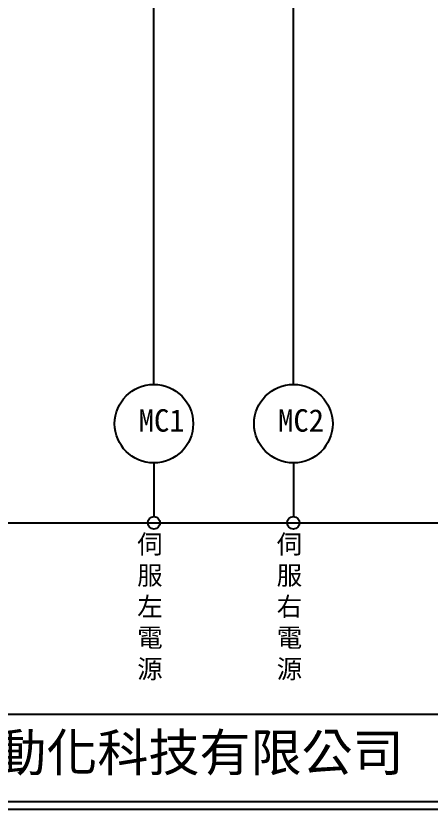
# Model space of a CAD drawing. Extents: x 10 to 297, y 3 to 207.
# Drawn here: x 76.4 to 142.9, y 3 to 130.2 of the extents above; entities that cross this region are included whole.
import ezdxf

# ---------------------------------------------------------------- set-up
doc = ezdxf.new("R2010")
doc.units = 0
doc.layers.get('0').update_dxf_attribs({"linetype": 'CONTINUOUS'})
doc.layers.add('圖框層', color=7, linetype='CONTINUOUS')
doc.layers.add('標尺寸層', color=3, linetype='CONTINUOUS')
doc.styles.add('CNS', font='romanc.shx', dxfattribs={"bigfont": 'chineset.shx'})
doc.styles.add('STSL', font='kaiu.ttf')

msp = doc.modelspace()

# ---------------------------------------------------------------- linework, layer by layer
for p, q in [((98.58, 58.51), (98.58, 49.91)), ((120.95, 58.51), (120.95, 49.91)), ((52.98, 48.91), (291.46, 48.91))]:
    msp.add_line(p, q)
for centre in [(98.58, 64.81), (120.95, 64.81)]:
    msp.add_circle(centre, 6.3)
at = {"layer": '圖框層', "color": 7}
for p, q in [((11.25, 18.25), (295.75, 18.25)), ((11.25, 4.25), (295.75, 4.25)), ((10, 3), (297, 3))]:
    msp.add_line(p, q, dxfattribs=at)
at = {"layer": '標尺寸層', "color": 7}
for p, q in [((98.58, 71.11), (98.58, 139.12)), ((120.95, 71.11), (120.95, 139.12))]:
    msp.add_line(p, q, dxfattribs=at)
for centre in [(98.58, 48.91), (120.95, 48.91)]:
    msp.add_circle(centre, 1, dxfattribs=at)

# ---------------------------------------------------------------- texts
at = {"layer": '圖框層', "color": 4, "style": 'STSL'}
for s, height, p in [('MC1', 3.6, (96.14, 63.53)), ('MC2', 3.6, (118.51, 63.53)), ('泓陞自動化科技有限公司', 6, (48.6, 9.08))]:
    msp.add_text(s, height=height, dxfattribs=at).set_placement(p)
at = {"layer": '標尺寸層', "color": 7, "char_height": 3, "width": 5.4243, "attachment_point": 1, "style": 'CNS'}
for s, insert in [('{\\fDFKai-SB|b0|i0|c136|p65;伺服左電源}', (95.9, 46.99)), ('{\\fDFKai-SB|b0|i0|c136|p65;伺服右電源}', (118.27, 46.99))]:
    msp.add_mtext(s, dxfattribs=dict(at, insert=insert))

doc.saveas('drawing.dxf')
